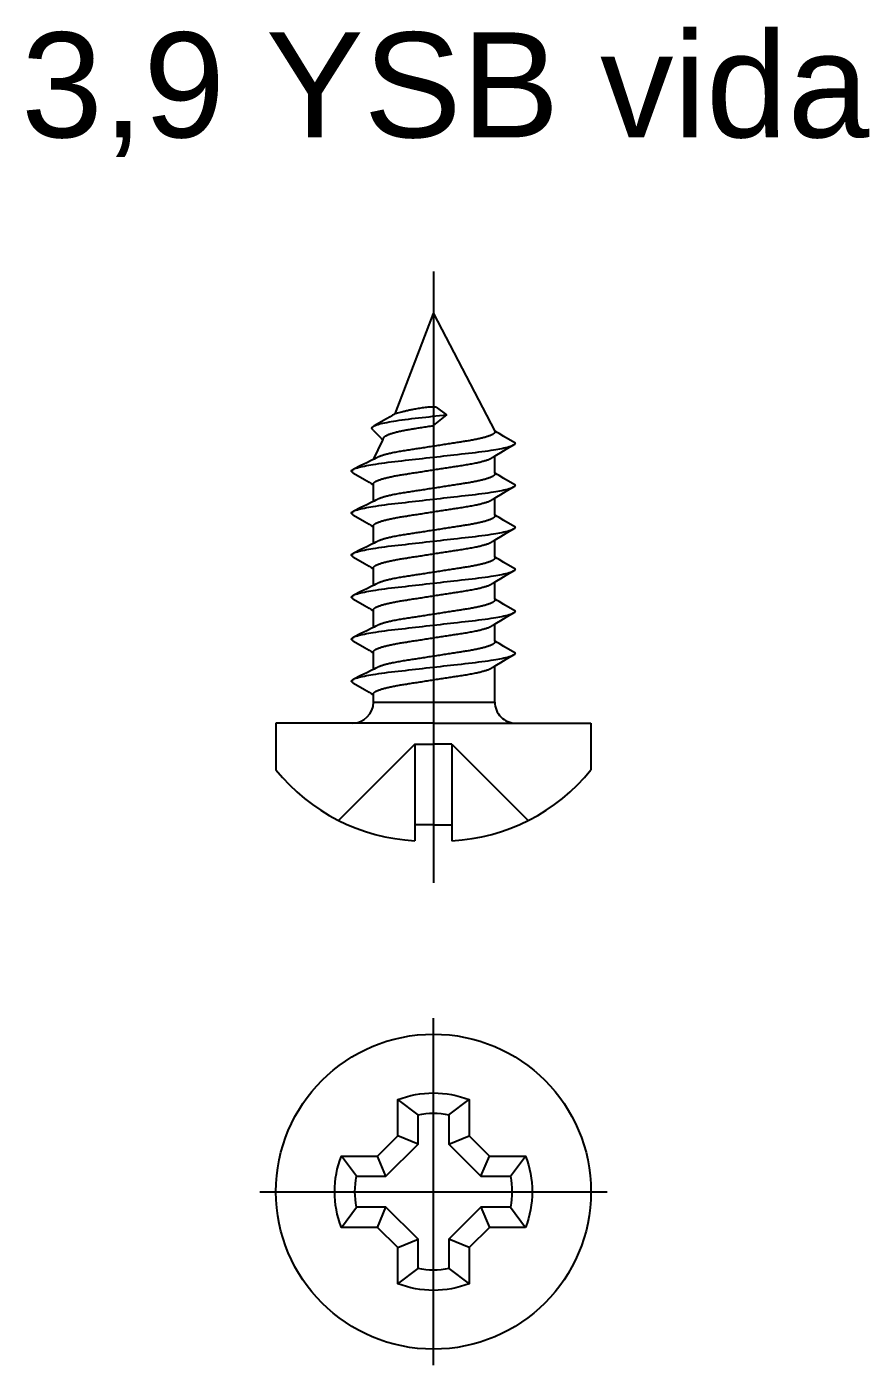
# Model space of a CAD drawing. Header units: millimetres. Extents: x -73550 to -72437, y 41766 to 43371.
# Drawn here: x -73521.35 to -73501.3, y 43278.92 to 43310.79 of the extents above; entities that cross this region are included whole.
import ezdxf

# ---------------------------------------------------------------- set-up
doc = ezdxf.new("R2010")
doc.units = ezdxf.units.MM
doc.linetypes.add('ACAD_ISO10W100', pattern=[18, 12, -3, 0, -3])
for name, color, linetype in [('6', 7, 'Continuous'), ('7', 8, 'Continuous'), ('ART_VIDA', 65, 'Continuous')]:
    doc.layers.add(name, color=color, linetype=linetype)
doc.layers.add('Axis', color=1, linetype='ACAD_ISO10W100', plot=False)
doc.styles.get("Standard").update_dxf_attribs({"font": 'arial.ttf'})

# ---------------------------------------------------------------- blocks, each defined once
blk = doc.blocks.new('*U37')
at = {"layer": 'ART_VIDA'}
for p, q in [((0, 3.75), (-1.114, 3.75)), ((0, 0), (0, 3.75)), ((-0.5, 0.44), (-2.317, 2.257)), ((0.5, 1.428), (0.674, 1.428)), ((0.5, 1.428), (0.5, -1.461)), ((1.278, 1.428), (1.674, 1.428)), ((2.278, 1.428), (2.674, 1.428)), ((3.278, 1.428), (3.674, 1.428)), ((4.278, 1.428), (4.674, 1.428)), ((5.278, 1.428), (5.674, 1.428)), ((6.278, 1.428), (6.741, 1.208)), ((6.278, 1.428), (6.741, 1.208)), ((7.366, 0.91), (9.75, 0)), ((-2.419, 0.44), (-2.8, 0.44)), ((-2.419, 0), (-2.419, 0.44)), ((-0.5, 0.44), (-2.419, 0.44)), ((-0.5, 0.44), (-0.5, 0)), ((-2.419, 0), (-2.419, -0.44)), ((-0.5, -0.44), (-0.5, 0)), ((0, 0), (0, -3.75)), ((9.75, 0), (6.955, -1.461)), ((7.343, -0.312), (7.083, 0.007)), ((7.519, -0.063), (7.343, -0.312)), ((-2.419, -0.44), (-2.8, -0.44)), ((-0.5, -0.44), (-2.419, -0.44)), ((-0.5, -0.44), (-2.317, -2.257)), ((0.5, -1.461), (1.359, -1.461)), ((1.955, -1.461), (2.359, -1.461)), ((2.955, -1.461), (3.359, -1.461)), ((3.955, -1.461), (4.359, -1.461)), ((4.955, -1.461), (5.359, -1.461)), ((5.955, -1.461), (6.359, -1.461)), ((0, -3.75), (-1.114, -3.75)), ((0, -3.75), (-1.114, -3.75))]:
    blk.add_line(p, q, dxfattribs=at)
at = {"layer": 'ART_VIDA', "color": 1}
blk.add_line((10.75, 0), (-3.8, 0), dxfattribs=at)
at = {"layer": 'ART_VIDA', "flags": 128}
for points in [[(0.963, 1.917), (0.923, 1.849), (0.8, 1.641), (0.734, 1.529), (0.706, 1.482), (0.685, 1.446), (0.674, 1.428)], [(0.963, 1.917), (0.966, 1.922), (0.975, 1.935), (0.984, 1.943), (0.992, 1.948), (1, 1.95), (1.009, 1.948), (1.019, 1.941), (1.029, 1.93), (1.039, 1.914), (1.049, 1.893), (1.06, 1.868), (1.07, 1.839), (1.081, 1.805), (1.092, 1.766), (1.102, 1.728), (1.112, 1.686), (1.121, 1.641), (1.131, 1.593), (1.141, 1.542), (1.15, 1.488), (1.16, 1.432), (1.169, 1.373), (1.18, 1.303), (1.19, 1.23), (1.2, 1.155), (1.21, 1.078), (1.219, 1), (1.228, 0.921), (1.237, 0.84), (1.247, 0.756), (1.257, 0.669), (1.266, 0.589), (1.275, 0.508), (1.284, 0.426), (1.294, 0.342), (1.304, 0.258), (1.313, 0.172), (1.323, 0.086), (1.333, 0), (1.342, -0.082), (1.351, -0.164), (1.361, -0.245), (1.37, -0.325), (1.379, -0.405), (1.388, -0.484), (1.398, -0.575), (1.408, -0.664), (1.418, -0.751), (1.428, -0.835), (1.437, -0.919), (1.447, -0.999), (1.456, -1.078), (1.466, -1.155), (1.476, -1.23), (1.486, -1.302), (1.496, -1.373), (1.505, -1.429), (1.514, -1.483), (1.523, -1.534), (1.533, -1.583), (1.542, -1.629), (1.551, -1.673), (1.562, -1.721), (1.573, -1.764), (1.584, -1.803), (1.595, -1.837), (1.604, -1.864), (1.614, -1.887), (1.623, -1.907), (1.632, -1.922), (1.641, -1.935), (1.649, -1.943), (1.658, -1.948), (1.666, -1.95), (1.666, -1.95)], [(1.963, 1.917), (1.923, 1.849), (1.8, 1.641), (1.734, 1.529), (1.706, 1.482), (1.685, 1.446), (1.674, 1.428)], [(1.963, 1.917), (1.966, 1.922), (1.975, 1.935), (1.984, 1.943), (1.992, 1.948), (2, 1.95), (2.009, 1.948), (2.019, 1.941), (2.029, 1.93), (2.039, 1.914), (2.049, 1.893), (2.06, 1.868), (2.07, 1.839), (2.081, 1.805), (2.092, 1.766), (2.102, 1.728), (2.112, 1.686), (2.121, 1.641), (2.131, 1.593), (2.141, 1.542), (2.15, 1.488), (2.16, 1.432), (2.169, 1.373), (2.18, 1.303), (2.19, 1.23), (2.2, 1.155), (2.21, 1.078), (2.219, 1), (2.228, 0.921), (2.237, 0.84), (2.247, 0.756), (2.257, 0.669), (2.266, 0.589), (2.275, 0.508), (2.284, 0.426), (2.294, 0.342), (2.304, 0.258), (2.313, 0.172), (2.323, 0.086), (2.333, 0), (2.342, -0.082), (2.351, -0.164), (2.361, -0.245), (2.37, -0.325), (2.379, -0.405), (2.388, -0.484), (2.398, -0.575), (2.408, -0.664), (2.418, -0.751), (2.428, -0.835), (2.437, -0.919), (2.447, -0.999), (2.456, -1.078), (2.466, -1.155), (2.476, -1.23), (2.486, -1.302), (2.496, -1.373), (2.505, -1.429), (2.514, -1.483), (2.523, -1.534), (2.533, -1.583), (2.542, -1.629), (2.551, -1.673), (2.562, -1.721), (2.573, -1.764), (2.584, -1.803), (2.595, -1.837), (2.604, -1.864), (2.614, -1.887), (2.623, -1.907), (2.632, -1.922), (2.641, -1.935), (2.649, -1.943), (2.658, -1.948), (2.666, -1.95), (2.666, -1.95)], [(2.963, 1.917), (2.923, 1.849), (2.8, 1.641), (2.734, 1.529), (2.706, 1.482), (2.685, 1.446), (2.674, 1.428)], [(2.963, 1.917), (2.966, 1.922), (2.975, 1.935), (2.984, 1.943), (2.992, 1.948), (3, 1.95), (3.009, 1.948), (3.019, 1.941), (3.029, 1.93), (3.039, 1.914), (3.049, 1.893), (3.06, 1.868), (3.07, 1.839), (3.081, 1.805), (3.092, 1.766), (3.102, 1.728), (3.112, 1.686), (3.121, 1.641), (3.131, 1.593), (3.141, 1.542), (3.15, 1.488), (3.16, 1.432), (3.169, 1.373), (3.18, 1.303), (3.19, 1.23), (3.2, 1.155), (3.21, 1.078), (3.219, 1), (3.228, 0.921), (3.237, 0.84), (3.247, 0.756), (3.257, 0.669), (3.266, 0.589), (3.275, 0.508), (3.284, 0.426), (3.294, 0.342), (3.304, 0.258), (3.313, 0.172), (3.323, 0.086), (3.333, 0), (3.342, -0.082), (3.351, -0.164), (3.361, -0.245), (3.37, -0.325), (3.379, -0.405), (3.388, -0.484), (3.398, -0.575), (3.408, -0.664), (3.418, -0.751), (3.428, -0.835), (3.437, -0.919), (3.447, -0.999), (3.456, -1.078), (3.466, -1.155), (3.476, -1.23), (3.486, -1.302), (3.496, -1.373), (3.505, -1.429), (3.514, -1.483), (3.523, -1.534), (3.533, -1.583), (3.542, -1.629), (3.551, -1.673), (3.562, -1.721), (3.573, -1.764), (3.584, -1.803), (3.595, -1.837), (3.604, -1.864), (3.614, -1.887), (3.623, -1.907), (3.632, -1.922), (3.641, -1.935), (3.649, -1.943), (3.658, -1.948), (3.666, -1.95), (3.666, -1.95)], [(3.963, 1.917), (3.923, 1.849), (3.8, 1.641), (3.734, 1.529), (3.706, 1.482), (3.685, 1.446), (3.674, 1.428)], [(3.963, 1.917), (3.966, 1.922), (3.975, 1.935), (3.984, 1.943), (3.992, 1.948), (4, 1.95), (4.009, 1.948), (4.019, 1.941), (4.029, 1.93), (4.039, 1.914), (4.049, 1.893), (4.06, 1.868), (4.07, 1.839), (4.081, 1.805), (4.092, 1.766), (4.102, 1.728), (4.112, 1.686), (4.121, 1.641), (4.131, 1.593), (4.141, 1.542), (4.15, 1.488), (4.16, 1.432), (4.169, 1.373), (4.18, 1.303), (4.19, 1.23), (4.2, 1.155), (4.21, 1.078), (4.219, 1), (4.228, 0.921), (4.237, 0.84), (4.247, 0.756), (4.257, 0.669), (4.266, 0.589), (4.275, 0.508), (4.284, 0.426), (4.294, 0.342), (4.304, 0.258), (4.313, 0.172), (4.323, 0.086), (4.333, 0), (4.342, -0.082), (4.351, -0.164), (4.361, -0.245), (4.37, -0.325), (4.379, -0.405), (4.388, -0.484), (4.398, -0.575), (4.408, -0.664), (4.418, -0.751), (4.428, -0.835), (4.437, -0.919), (4.447, -0.999), (4.456, -1.078), (4.466, -1.155), (4.476, -1.23), (4.486, -1.302), (4.496, -1.373), (4.505, -1.429), (4.514, -1.483), (4.523, -1.534), (4.533, -1.583), (4.542, -1.629), (4.551, -1.673), (4.562, -1.721), (4.573, -1.764), (4.584, -1.803), (4.595, -1.837), (4.604, -1.864), (4.614, -1.887), (4.623, -1.907), (4.632, -1.922), (4.641, -1.935), (4.649, -1.943), (4.658, -1.948), (4.666, -1.95), (4.666, -1.95)], [(4.963, 1.917), (4.923, 1.849), (4.8, 1.641), (4.734, 1.529), (4.706, 1.482), (4.685, 1.446), (4.674, 1.428)], [(4.963, 1.917), (4.966, 1.922), (4.975, 1.935), (4.984, 1.943), (4.992, 1.948), (5, 1.95), (5.009, 1.948), (5.019, 1.941), (5.029, 1.93), (5.039, 1.914), (5.049, 1.893), (5.06, 1.868), (5.07, 1.839), (5.081, 1.805), (5.092, 1.766), (5.102, 1.728), (5.112, 1.686), (5.121, 1.641), (5.131, 1.593), (5.141, 1.542), (5.15, 1.488), (5.16, 1.432), (5.169, 1.373), (5.18, 1.303), (5.19, 1.23), (5.2, 1.155), (5.21, 1.078), (5.219, 1), (5.228, 0.921), (5.237, 0.84), (5.247, 0.756), (5.257, 0.669), (5.266, 0.589), (5.275, 0.508), (5.284, 0.426), (5.294, 0.342), (5.304, 0.258), (5.313, 0.172), (5.323, 0.086), (5.333, 0), (5.342, -0.082), (5.351, -0.164), (5.361, -0.245), (5.37, -0.325), (5.379, -0.405), (5.388, -0.484), (5.398, -0.575), (5.408, -0.664), (5.418, -0.751), (5.428, -0.835), (5.437, -0.919), (5.447, -0.999), (5.456, -1.078), (5.466, -1.155), (5.476, -1.23), (5.486, -1.302), (5.496, -1.373), (5.505, -1.429), (5.514, -1.483), (5.523, -1.534), (5.533, -1.583), (5.542, -1.629), (5.551, -1.673), (5.562, -1.721), (5.573, -1.764), (5.584, -1.803), (5.595, -1.837), (5.604, -1.864), (5.614, -1.887), (5.623, -1.907), (5.632, -1.922), (5.641, -1.935), (5.649, -1.943), (5.658, -1.948), (5.666, -1.95), (5.666, -1.95)], [(5.963, 1.917), (5.923, 1.849), (5.8, 1.641), (5.734, 1.529), (5.706, 1.482), (5.685, 1.446), (5.674, 1.428)], [(5.963, 1.917), (5.966, 1.922), (5.975, 1.935), (5.984, 1.943), (5.992, 1.948), (6, 1.95), (6.009, 1.948), (6.019, 1.941), (6.029, 1.93), (6.039, 1.914), (6.049, 1.893), (6.06, 1.868), (6.07, 1.839), (6.081, 1.805), (6.092, 1.766), (6.102, 1.728), (6.112, 1.686), (6.121, 1.641), (6.131, 1.593), (6.141, 1.542), (6.15, 1.488), (6.16, 1.432), (6.169, 1.373), (6.18, 1.303), (6.19, 1.23), (6.2, 1.155), (6.21, 1.078), (6.219, 1), (6.228, 0.921), (6.237, 0.84), (6.247, 0.756), (6.257, 0.669), (6.266, 0.589), (6.275, 0.508), (6.284, 0.426), (6.294, 0.342), (6.304, 0.258), (6.313, 0.172), (6.323, 0.086), (6.333, 0), (6.342, -0.082), (6.351, -0.164), (6.361, -0.245), (6.37, -0.325), (6.379, -0.405), (6.388, -0.484), (6.398, -0.575), (6.408, -0.664), (6.418, -0.751), (6.428, -0.835), (6.437, -0.919), (6.447, -0.999), (6.456, -1.078), (6.466, -1.155), (6.476, -1.23), (6.486, -1.302), (6.496, -1.373), (6.505, -1.429), (6.514, -1.483), (6.523, -1.534), (6.533, -1.583), (6.542, -1.629), (6.551, -1.673), (6.562, -1.721), (6.573, -1.764), (6.584, -1.803), (6.595, -1.837), (6.604, -1.864), (6.614, -1.887), (6.623, -1.907), (6.632, -1.922), (6.641, -1.935), (6.649, -1.943), (6.658, -1.948), (6.666, -1.95), (6.666, -1.95)], [(6.979, 1.436), (6.83, 1.294), (6.741, 1.208)], [(6.979, 1.436), (6.99, 1.446), (7, 1.455), (7.01, 1.462), (7.02, 1.465), (7.03, 1.466), (7.039, 1.463), (7.049, 1.457), (7.058, 1.445), (7.069, 1.43), (7.079, 1.409), (7.089, 1.384), (7.1, 1.354), (7.111, 1.32), (7.122, 1.282), (7.132, 1.243), (7.141, 1.202), (7.151, 1.157), (7.161, 1.109), (7.171, 1.058), (7.18, 1.004), (7.19, 0.947), (7.199, 0.888), (7.21, 0.818), (7.22, 0.746), (7.23, 0.671), (7.24, 0.594), (7.249, 0.515), (7.258, 0.437), (7.267, 0.355), (7.277, 0.271), (7.287, 0.184), (7.296, 0.105), (7.305, 0.024), (7.314, -0.059), (7.324, -0.142), (7.333, -0.227), (7.343, -0.312), (7.343, -0.312), (7.343, -0.312)], [(1.666, -1.95), (1.706, -1.882), (1.828, -1.674), (1.895, -1.562), (1.923, -1.515), (1.944, -1.479), (1.955, -1.461)], [(2.666, -1.95), (2.706, -1.882), (2.828, -1.674), (2.895, -1.562), (2.923, -1.515), (2.944, -1.479), (2.955, -1.461)], [(3.666, -1.95), (3.706, -1.882), (3.828, -1.674), (3.895, -1.562), (3.923, -1.515), (3.944, -1.479), (3.955, -1.461)], [(4.666, -1.95), (4.706, -1.882), (4.828, -1.674), (4.895, -1.562), (4.923, -1.515), (4.944, -1.479), (4.955, -1.461)], [(5.666, -1.95), (5.706, -1.882), (5.828, -1.674), (5.895, -1.562), (5.923, -1.515), (5.944, -1.479), (5.955, -1.461)], [(6.666, -1.95), (6.706, -1.882), (6.828, -1.674), (6.895, -1.562), (6.923, -1.515), (6.944, -1.479), (6.955, -1.461)]]:
    blk.add_lwpolyline(points, dxfattribs=at)
at = {"layer": 'ART_VIDA'}
for centre, radius, start, end in [((1.763, 0.2), 4.569, 129.0226, 176.9906), ((0.5, 1.928), 0.5, 180, 270), ((1.763, -0.2), 4.569, 183.0094, 230.9774), ((0.5, -1.961), 0.5, 90, 180)]:
    blk.add_arc(centre, radius, start, end, dxfattribs=at)
for points, knots in [([(1.955, -1.461), (1.927, -1.461), (1.921, -1.46), (1.911, -1.455), (1.901, -1.447), (1.891, -1.435), (1.881, -1.42), (1.87, -1.402), (1.86, -1.38), (1.849, -1.355), (1.838, -1.327), (1.827, -1.295), (1.816, -1.259), (1.804, -1.221), (1.793, -1.179), (1.782, -1.135), (1.771, -1.088), (1.761, -1.039), (1.75, -0.987), (1.74, -0.934), (1.73, -0.879), (1.72, -0.823), (1.711, -0.766), (1.702, -0.708), (1.693, -0.648), (1.683, -0.586), (1.673, -0.522), (1.663, -0.456), (1.652, -0.388), (1.642, -0.319), (1.631, -0.248), (1.619, -0.177), (1.608, -0.105), (1.597, -0.033), (1.586, 0.039), (1.575, 0.111), (1.564, 0.182), (1.553, 0.252), (1.542, 0.321), (1.532, 0.388), (1.522, 0.454), (1.512, 0.517), (1.501, 0.583), (1.491, 0.65), (1.48, 0.719), (1.469, 0.786), (1.458, 0.85), (1.446, 0.913), (1.434, 0.97), (1.423, 1.022), (1.412, 1.069), (1.401, 1.113), (1.39, 1.155), (1.379, 1.193), (1.368, 1.228), (1.357, 1.26), (1.346, 1.288), (1.335, 1.313), (1.325, 1.334), (1.319, 1.345), (1.039, 1.914)], [0, 0, 0, 0, 0.01636, 0.032918, 0.049658, 0.066561, 0.083609, 0.100475, 0.117442, 0.13449, 0.151597, 0.169092, 0.186604, 0.204109, 0.221583, 0.239003, 0.256348, 0.273594, 0.290684, 0.307635, 0.324428, 0.341045, 0.357469, 0.373492, 0.38969, 0.406068, 0.422611, 0.439643, 0.456809, 0.474087, 0.491457, 0.508896, 0.526382, 0.543891, 0.561362, 0.57881, 0.596211, 0.613544, 0.630786, 0.647611, 0.664308, 0.680859, 0.697246, 0.716518, 0.735597, 0.754894, 0.774443, 0.794216, 0.814184, 0.831393, 0.848699, 0.866081, 0.883517, 0.900983, 0.918145, 0.935291, 0.952401, 0.969453, 0.98677, 1, 1, 1, 1]), ([(2.955, -1.461), (2.927, -1.461), (2.921, -1.46), (2.911, -1.455), (2.901, -1.447), (2.891, -1.435), (2.881, -1.42), (2.87, -1.402), (2.86, -1.38), (2.849, -1.355), (2.838, -1.327), (2.827, -1.295), (2.816, -1.259), (2.804, -1.221), (2.793, -1.179), (2.782, -1.135), (2.771, -1.088), (2.761, -1.039), (2.75, -0.987), (2.74, -0.934), (2.73, -0.879), (2.72, -0.823), (2.711, -0.766), (2.702, -0.708), (2.693, -0.648), (2.683, -0.586), (2.673, -0.522), (2.663, -0.456), (2.652, -0.388), (2.642, -0.319), (2.631, -0.248), (2.619, -0.177), (2.608, -0.105), (2.597, -0.033), (2.586, 0.039), (2.575, 0.111), (2.564, 0.182), (2.553, 0.252), (2.542, 0.321), (2.532, 0.388), (2.522, 0.454), (2.512, 0.517), (2.501, 0.583), (2.491, 0.65), (2.48, 0.719), (2.469, 0.786), (2.458, 0.85), (2.446, 0.913), (2.434, 0.97), (2.423, 1.022), (2.412, 1.069), (2.401, 1.113), (2.39, 1.155), (2.379, 1.193), (2.368, 1.228), (2.357, 1.26), (2.346, 1.288), (2.335, 1.313), (2.325, 1.334), (2.319, 1.345), (2.039, 1.914)], [0, 0, 0, 0, 0.01636, 0.032918, 0.049658, 0.066561, 0.083609, 0.100475, 0.117442, 0.13449, 0.151597, 0.169092, 0.186604, 0.204109, 0.221583, 0.239003, 0.256348, 0.273594, 0.290684, 0.307635, 0.324428, 0.341045, 0.357469, 0.373492, 0.38969, 0.406068, 0.422611, 0.439643, 0.456809, 0.474087, 0.491457, 0.508896, 0.526382, 0.543891, 0.561362, 0.57881, 0.596211, 0.613544, 0.630786, 0.647611, 0.664308, 0.680859, 0.697246, 0.716518, 0.735597, 0.754894, 0.774443, 0.794216, 0.814184, 0.831393, 0.848699, 0.866081, 0.883517, 0.900983, 0.918145, 0.935291, 0.952401, 0.969453, 0.98677, 1, 1, 1, 1]), ([(3.955, -1.461), (3.927, -1.461), (3.921, -1.46), (3.911, -1.455), (3.901, -1.447), (3.891, -1.435), (3.881, -1.42), (3.87, -1.402), (3.86, -1.38), (3.849, -1.355), (3.838, -1.327), (3.827, -1.295), (3.816, -1.259), (3.804, -1.221), (3.793, -1.179), (3.782, -1.135), (3.771, -1.088), (3.761, -1.039), (3.75, -0.987), (3.74, -0.934), (3.73, -0.879), (3.72, -0.823), (3.711, -0.766), (3.702, -0.708), (3.693, -0.648), (3.683, -0.586), (3.673, -0.522), (3.663, -0.456), (3.652, -0.388), (3.642, -0.319), (3.631, -0.248), (3.619, -0.177), (3.608, -0.105), (3.597, -0.033), (3.586, 0.039), (3.575, 0.111), (3.564, 0.182), (3.553, 0.252), (3.542, 0.321), (3.532, 0.388), (3.522, 0.454), (3.512, 0.517), (3.501, 0.583), (3.491, 0.65), (3.48, 0.719), (3.469, 0.786), (3.458, 0.85), (3.446, 0.913), (3.434, 0.97), (3.423, 1.022), (3.412, 1.069), (3.401, 1.113), (3.39, 1.155), (3.379, 1.193), (3.368, 1.228), (3.357, 1.26), (3.346, 1.288), (3.335, 1.313), (3.325, 1.334), (3.319, 1.345), (3.039, 1.914)], [0, 0, 0, 0, 0.01636, 0.032918, 0.049658, 0.066561, 0.083609, 0.100475, 0.117442, 0.13449, 0.151597, 0.169092, 0.186604, 0.204109, 0.221583, 0.239003, 0.256348, 0.273594, 0.290684, 0.307635, 0.324428, 0.341045, 0.357469, 0.373492, 0.38969, 0.406068, 0.422611, 0.439643, 0.456809, 0.474087, 0.491457, 0.508896, 0.526382, 0.543891, 0.561362, 0.57881, 0.596211, 0.613544, 0.630786, 0.647611, 0.664308, 0.680859, 0.697246, 0.716518, 0.735597, 0.754894, 0.774443, 0.794216, 0.814184, 0.831393, 0.848699, 0.866081, 0.883517, 0.900983, 0.918145, 0.935291, 0.952401, 0.969453, 0.98677, 1, 1, 1, 1]), ([(4.955, -1.461), (4.927, -1.461), (4.921, -1.46), (4.911, -1.455), (4.901, -1.447), (4.891, -1.435), (4.881, -1.42), (4.87, -1.402), (4.86, -1.38), (4.849, -1.355), (4.838, -1.327), (4.827, -1.295), (4.816, -1.259), (4.804, -1.221), (4.793, -1.179), (4.782, -1.135), (4.771, -1.088), (4.761, -1.039), (4.75, -0.987), (4.74, -0.934), (4.73, -0.879), (4.72, -0.823), (4.711, -0.766), (4.702, -0.708), (4.693, -0.648), (4.683, -0.586), (4.673, -0.522), (4.663, -0.456), (4.652, -0.388), (4.642, -0.319), (4.631, -0.248), (4.619, -0.177), (4.608, -0.105), (4.597, -0.033), (4.586, 0.039), (4.575, 0.111), (4.564, 0.182), (4.553, 0.252), (4.542, 0.321), (4.532, 0.388), (4.522, 0.454), (4.512, 0.517), (4.501, 0.583), (4.491, 0.65), (4.48, 0.719), (4.469, 0.786), (4.458, 0.85), (4.446, 0.913), (4.434, 0.97), (4.423, 1.022), (4.412, 1.069), (4.401, 1.113), (4.39, 1.155), (4.379, 1.193), (4.368, 1.228), (4.357, 1.26), (4.346, 1.288), (4.335, 1.313), (4.325, 1.334), (4.319, 1.345), (4.039, 1.914)], [0, 0, 0, 0, 0.01636, 0.032918, 0.049658, 0.066561, 0.083609, 0.100475, 0.117442, 0.13449, 0.151597, 0.169092, 0.186604, 0.204109, 0.221583, 0.239003, 0.256348, 0.273594, 0.290684, 0.307635, 0.324428, 0.341045, 0.357469, 0.373492, 0.38969, 0.406068, 0.422611, 0.439643, 0.456809, 0.474087, 0.491457, 0.508896, 0.526382, 0.543891, 0.561362, 0.57881, 0.596211, 0.613544, 0.630786, 0.647611, 0.664308, 0.680859, 0.697246, 0.716518, 0.735597, 0.754894, 0.774443, 0.794216, 0.814184, 0.831393, 0.848699, 0.866081, 0.883517, 0.900983, 0.918145, 0.935291, 0.952401, 0.969453, 0.98677, 1, 1, 1, 1]), ([(5.955, -1.461), (5.927, -1.461), (5.921, -1.46), (5.911, -1.455), (5.901, -1.447), (5.891, -1.435), (5.881, -1.42), (5.87, -1.402), (5.86, -1.38), (5.849, -1.355), (5.838, -1.327), (5.827, -1.295), (5.816, -1.259), (5.804, -1.221), (5.793, -1.179), (5.782, -1.135), (5.771, -1.088), (5.761, -1.039), (5.75, -0.987), (5.74, -0.934), (5.73, -0.879), (5.72, -0.823), (5.711, -0.766), (5.702, -0.708), (5.693, -0.648), (5.683, -0.586), (5.673, -0.522), (5.663, -0.456), (5.652, -0.388), (5.642, -0.319), (5.631, -0.248), (5.619, -0.177), (5.608, -0.105), (5.597, -0.033), (5.586, 0.039), (5.575, 0.111), (5.564, 0.182), (5.553, 0.252), (5.542, 0.321), (5.532, 0.388), (5.522, 0.454), (5.512, 0.517), (5.501, 0.583), (5.491, 0.65), (5.48, 0.719), (5.469, 0.786), (5.458, 0.85), (5.446, 0.913), (5.434, 0.97), (5.423, 1.022), (5.412, 1.069), (5.401, 1.113), (5.39, 1.155), (5.379, 1.193), (5.368, 1.228), (5.357, 1.26), (5.346, 1.288), (5.335, 1.313), (5.325, 1.334), (5.319, 1.345), (5.039, 1.914)], [0, 0, 0, 0, 0.01636, 0.032918, 0.049658, 0.066561, 0.083609, 0.100475, 0.117442, 0.13449, 0.151597, 0.169092, 0.186604, 0.204109, 0.221583, 0.239003, 0.256348, 0.273594, 0.290684, 0.307635, 0.324428, 0.341045, 0.357469, 0.373492, 0.38969, 0.406068, 0.422611, 0.439643, 0.456809, 0.474087, 0.491457, 0.508896, 0.526382, 0.543891, 0.561362, 0.57881, 0.596211, 0.613544, 0.630786, 0.647611, 0.664308, 0.680859, 0.697246, 0.716518, 0.735597, 0.754894, 0.774443, 0.794216, 0.814184, 0.831393, 0.848699, 0.866081, 0.883517, 0.900983, 0.918145, 0.935291, 0.952401, 0.969453, 0.98677, 1, 1, 1, 1]), ([(6.955, -1.461), (6.927, -1.461), (6.921, -1.46), (6.911, -1.455), (6.901, -1.447), (6.891, -1.435), (6.881, -1.42), (6.87, -1.402), (6.86, -1.38), (6.849, -1.355), (6.838, -1.327), (6.827, -1.295), (6.816, -1.259), (6.804, -1.221), (6.793, -1.179), (6.782, -1.135), (6.771, -1.088), (6.761, -1.039), (6.75, -0.987), (6.74, -0.934), (6.73, -0.879), (6.72, -0.823), (6.711, -0.766), (6.702, -0.708), (6.693, -0.648), (6.683, -0.586), (6.673, -0.522), (6.663, -0.456), (6.652, -0.388), (6.642, -0.319), (6.631, -0.248), (6.619, -0.177), (6.608, -0.105), (6.597, -0.033), (6.586, 0.039), (6.575, 0.111), (6.564, 0.182), (6.553, 0.252), (6.542, 0.321), (6.532, 0.388), (6.522, 0.454), (6.512, 0.517), (6.501, 0.583), (6.491, 0.65), (6.48, 0.719), (6.469, 0.786), (6.458, 0.85), (6.446, 0.913), (6.434, 0.97), (6.423, 1.022), (6.412, 1.069), (6.401, 1.113), (6.39, 1.155), (6.379, 1.193), (6.368, 1.228), (6.357, 1.26), (6.346, 1.288), (6.335, 1.313), (6.325, 1.334), (6.319, 1.345), (6.039, 1.914)], [0, 0, 0, 0, 0.01636, 0.032918, 0.049658, 0.066561, 0.083609, 0.100475, 0.117442, 0.13449, 0.151597, 0.169092, 0.186604, 0.204109, 0.221583, 0.239003, 0.256348, 0.273594, 0.290684, 0.307635, 0.324428, 0.341045, 0.357469, 0.373492, 0.38969, 0.406068, 0.422611, 0.439643, 0.456809, 0.474087, 0.491457, 0.508896, 0.526382, 0.543891, 0.561362, 0.57881, 0.596211, 0.613544, 0.630786, 0.647611, 0.664308, 0.680859, 0.697246, 0.716518, 0.735597, 0.754894, 0.774443, 0.794216, 0.814184, 0.831393, 0.848699, 0.866081, 0.883517, 0.900983, 0.918145, 0.935291, 0.952401, 0.969453, 0.98677, 1, 1, 1, 1]), ([(0.674, 1.428), (0.702, 1.428), (0.708, 1.427), (0.718, 1.422), (0.727, 1.414), (0.738, 1.402), (0.748, 1.387), (0.758, 1.369), (0.769, 1.347), (0.78, 1.322), (0.791, 1.294), (0.802, 1.262), (0.813, 1.226), (0.824, 1.188), (0.835, 1.146), (0.847, 1.102), (0.857, 1.055), (0.868, 1.006), (0.879, 0.955), (0.889, 0.901), (0.899, 0.847), (0.909, 0.79), (0.918, 0.733), (0.927, 0.675), (0.936, 0.615), (0.946, 0.553), (0.956, 0.489), (0.966, 0.423), (0.976, 0.355), (0.987, 0.286), (0.998, 0.215), (1.009, 0.144), (1.02, 0.072), (1.032, 0), (1.043, -0.072), (1.054, -0.144), (1.065, -0.215), (1.076, -0.285), (1.087, -0.354), (1.097, -0.421), (1.107, -0.486), (1.117, -0.55), (1.127, -0.616), (1.138, -0.683), (1.148, -0.752), (1.16, -0.818), (1.171, -0.883), (1.183, -0.946), (1.195, -1.003), (1.206, -1.055), (1.217, -1.102), (1.228, -1.146), (1.239, -1.187), (1.25, -1.226), (1.261, -1.261), (1.272, -1.292), (1.283, -1.321), (1.294, -1.346), (1.304, -1.367), (1.31, -1.378), (1.623, -1.907)], [0, 0, 0, 0, 0.01636, 0.032918, 0.049658, 0.066561, 0.083609, 0.100475, 0.117442, 0.13449, 0.151597, 0.169092, 0.186604, 0.204108, 0.221583, 0.239003, 0.256348, 0.273594, 0.290684, 0.307635, 0.324428, 0.341045, 0.357469, 0.373492, 0.38969, 0.406068, 0.422611, 0.439643, 0.456808, 0.474087, 0.491457, 0.508896, 0.526382, 0.543891, 0.561362, 0.578809, 0.596211, 0.613544, 0.630785, 0.64761, 0.664307, 0.680858, 0.697246, 0.716518, 0.735597, 0.754893, 0.774442, 0.794216, 0.814183, 0.831392, 0.848699, 0.866081, 0.883517, 0.900983, 0.918144, 0.935291, 0.952401, 0.969452, 0.986769, 1, 1, 1, 1]), ([(1.674, 1.428), (1.702, 1.428), (1.708, 1.427), (1.718, 1.422), (1.727, 1.414), (1.738, 1.402), (1.748, 1.387), (1.758, 1.369), (1.769, 1.347), (1.78, 1.322), (1.791, 1.294), (1.802, 1.262), (1.813, 1.226), (1.824, 1.188), (1.835, 1.146), (1.847, 1.102), (1.857, 1.055), (1.868, 1.006), (1.879, 0.955), (1.889, 0.901), (1.899, 0.847), (1.909, 0.79), (1.918, 0.733), (1.927, 0.675), (1.936, 0.615), (1.946, 0.553), (1.956, 0.489), (1.966, 0.423), (1.976, 0.355), (1.987, 0.286), (1.998, 0.215), (2.009, 0.144), (2.02, 0.072), (2.032, 0), (2.043, -0.072), (2.054, -0.144), (2.065, -0.215), (2.076, -0.285), (2.087, -0.354), (2.097, -0.421), (2.107, -0.486), (2.117, -0.55), (2.127, -0.616), (2.138, -0.683), (2.148, -0.752), (2.16, -0.818), (2.171, -0.883), (2.183, -0.946), (2.195, -1.003), (2.206, -1.055), (2.217, -1.102), (2.228, -1.146), (2.239, -1.187), (2.25, -1.226), (2.261, -1.261), (2.272, -1.292), (2.283, -1.321), (2.294, -1.346), (2.304, -1.367), (2.31, -1.378), (2.623, -1.907)], [0, 0, 0, 0, 0.01636, 0.032918, 0.049658, 0.066561, 0.083609, 0.100475, 0.117442, 0.13449, 0.151597, 0.169092, 0.186604, 0.204108, 0.221583, 0.239003, 0.256348, 0.273594, 0.290684, 0.307635, 0.324428, 0.341045, 0.357469, 0.373492, 0.38969, 0.406068, 0.422611, 0.439643, 0.456808, 0.474087, 0.491457, 0.508896, 0.526382, 0.543891, 0.561362, 0.578809, 0.596211, 0.613544, 0.630785, 0.64761, 0.664307, 0.680858, 0.697246, 0.716518, 0.735597, 0.754893, 0.774442, 0.794216, 0.814183, 0.831392, 0.848699, 0.866081, 0.883517, 0.900983, 0.918144, 0.935291, 0.952401, 0.969452, 0.986769, 1, 1, 1, 1]), ([(2.674, 1.428), (2.702, 1.428), (2.708, 1.427), (2.718, 1.422), (2.727, 1.414), (2.738, 1.402), (2.748, 1.387), (2.758, 1.369), (2.769, 1.347), (2.78, 1.322), (2.791, 1.294), (2.802, 1.262), (2.813, 1.226), (2.824, 1.188), (2.835, 1.146), (2.847, 1.102), (2.857, 1.055), (2.868, 1.006), (2.879, 0.955), (2.889, 0.901), (2.899, 0.847), (2.909, 0.79), (2.918, 0.733), (2.927, 0.675), (2.936, 0.615), (2.946, 0.553), (2.956, 0.489), (2.966, 0.423), (2.976, 0.355), (2.987, 0.286), (2.998, 0.215), (3.009, 0.144), (3.02, 0.072), (3.032, 0), (3.043, -0.072), (3.054, -0.144), (3.065, -0.215), (3.076, -0.285), (3.087, -0.354), (3.097, -0.421), (3.107, -0.486), (3.117, -0.55), (3.127, -0.616), (3.138, -0.683), (3.148, -0.752), (3.16, -0.818), (3.171, -0.883), (3.183, -0.946), (3.195, -1.003), (3.206, -1.055), (3.217, -1.102), (3.228, -1.146), (3.239, -1.187), (3.25, -1.226), (3.261, -1.261), (3.272, -1.292), (3.283, -1.321), (3.294, -1.346), (3.304, -1.367), (3.31, -1.378), (3.623, -1.907)], [0, 0, 0, 0, 0.01636, 0.032918, 0.049658, 0.066561, 0.083609, 0.100475, 0.117442, 0.13449, 0.151597, 0.169092, 0.186604, 0.204108, 0.221583, 0.239003, 0.256348, 0.273594, 0.290684, 0.307635, 0.324428, 0.341045, 0.357469, 0.373492, 0.38969, 0.406068, 0.422611, 0.439643, 0.456808, 0.474087, 0.491457, 0.508896, 0.526382, 0.543891, 0.561362, 0.578809, 0.596211, 0.613544, 0.630785, 0.64761, 0.664307, 0.680858, 0.697246, 0.716518, 0.735597, 0.754893, 0.774442, 0.794216, 0.814183, 0.831392, 0.848699, 0.866081, 0.883517, 0.900983, 0.918144, 0.935291, 0.952401, 0.969452, 0.986769, 1, 1, 1, 1]), ([(3.674, 1.428), (3.702, 1.428), (3.708, 1.427), (3.718, 1.422), (3.727, 1.414), (3.738, 1.402), (3.748, 1.387), (3.758, 1.369), (3.769, 1.347), (3.78, 1.322), (3.791, 1.294), (3.802, 1.262), (3.813, 1.226), (3.824, 1.188), (3.835, 1.146), (3.847, 1.102), (3.857, 1.055), (3.868, 1.006), (3.879, 0.955), (3.889, 0.901), (3.899, 0.847), (3.909, 0.79), (3.918, 0.733), (3.927, 0.675), (3.936, 0.615), (3.946, 0.553), (3.956, 0.489), (3.966, 0.423), (3.976, 0.355), (3.987, 0.286), (3.998, 0.215), (4.009, 0.144), (4.02, 0.072), (4.032, 0), (4.043, -0.072), (4.054, -0.144), (4.065, -0.215), (4.076, -0.285), (4.087, -0.354), (4.097, -0.421), (4.107, -0.486), (4.117, -0.55), (4.127, -0.616), (4.138, -0.683), (4.148, -0.752), (4.16, -0.818), (4.171, -0.883), (4.183, -0.946), (4.195, -1.003), (4.206, -1.055), (4.217, -1.102), (4.228, -1.146), (4.239, -1.187), (4.25, -1.226), (4.261, -1.261), (4.272, -1.292), (4.283, -1.321), (4.294, -1.346), (4.304, -1.367), (4.31, -1.378), (4.623, -1.907)], [0, 0, 0, 0, 0.01636, 0.032918, 0.049658, 0.066561, 0.083609, 0.100475, 0.117442, 0.13449, 0.151597, 0.169092, 0.186604, 0.204108, 0.221583, 0.239003, 0.256348, 0.273594, 0.290684, 0.307635, 0.324428, 0.341045, 0.357469, 0.373492, 0.38969, 0.406068, 0.422611, 0.439643, 0.456808, 0.474087, 0.491457, 0.508896, 0.526382, 0.543891, 0.561362, 0.578809, 0.596211, 0.613544, 0.630785, 0.64761, 0.664307, 0.680858, 0.697246, 0.716518, 0.735597, 0.754893, 0.774442, 0.794216, 0.814183, 0.831392, 0.848699, 0.866081, 0.883517, 0.900983, 0.918144, 0.935291, 0.952401, 0.969452, 0.986769, 1, 1, 1, 1]), ([(4.674, 1.428), (4.702, 1.428), (4.708, 1.427), (4.718, 1.422), (4.727, 1.414), (4.738, 1.402), (4.748, 1.387), (4.758, 1.369), (4.769, 1.347), (4.78, 1.322), (4.791, 1.294), (4.802, 1.262), (4.813, 1.226), (4.824, 1.188), (4.835, 1.146), (4.847, 1.102), (4.857, 1.055), (4.868, 1.006), (4.879, 0.955), (4.889, 0.901), (4.899, 0.847), (4.909, 0.79), (4.918, 0.733), (4.927, 0.675), (4.936, 0.615), (4.946, 0.553), (4.956, 0.489), (4.966, 0.423), (4.976, 0.355), (4.987, 0.286), (4.998, 0.215), (5.009, 0.144), (5.02, 0.072), (5.032, 0), (5.043, -0.072), (5.054, -0.144), (5.065, -0.215), (5.076, -0.285), (5.087, -0.354), (5.097, -0.421), (5.107, -0.486), (5.117, -0.55), (5.127, -0.616), (5.138, -0.683), (5.148, -0.752), (5.16, -0.818), (5.171, -0.883), (5.183, -0.946), (5.195, -1.003), (5.206, -1.055), (5.217, -1.102), (5.228, -1.146), (5.239, -1.187), (5.25, -1.226), (5.261, -1.261), (5.272, -1.292), (5.283, -1.321), (5.294, -1.346), (5.304, -1.367), (5.31, -1.378), (5.623, -1.907)], [0, 0, 0, 0, 0.01636, 0.032918, 0.049658, 0.066561, 0.083609, 0.100475, 0.117442, 0.13449, 0.151597, 0.169092, 0.186604, 0.204108, 0.221583, 0.239003, 0.256348, 0.273594, 0.290684, 0.307635, 0.324428, 0.341045, 0.357469, 0.373492, 0.38969, 0.406068, 0.422611, 0.439643, 0.456808, 0.474087, 0.491457, 0.508896, 0.526382, 0.543891, 0.561362, 0.578809, 0.596211, 0.613544, 0.630785, 0.64761, 0.664307, 0.680858, 0.697246, 0.716518, 0.735597, 0.754893, 0.774442, 0.794216, 0.814183, 0.831392, 0.848699, 0.866081, 0.883517, 0.900983, 0.918144, 0.935291, 0.952401, 0.969452, 0.986769, 1, 1, 1, 1]), ([(5.674, 1.428), (5.702, 1.428), (5.708, 1.427), (5.718, 1.422), (5.727, 1.414), (5.738, 1.402), (5.748, 1.387), (5.758, 1.369), (5.769, 1.347), (5.78, 1.322), (5.791, 1.294), (5.802, 1.262), (5.813, 1.226), (5.824, 1.188), (5.835, 1.146), (5.847, 1.102), (5.857, 1.055), (5.868, 1.006), (5.879, 0.955), (5.889, 0.901), (5.899, 0.847), (5.909, 0.79), (5.918, 0.733), (5.927, 0.675), (5.936, 0.615), (5.946, 0.553), (5.956, 0.489), (5.966, 0.423), (5.976, 0.355), (5.987, 0.286), (5.998, 0.215), (6.009, 0.144), (6.02, 0.072), (6.032, 0), (6.043, -0.072), (6.054, -0.144), (6.065, -0.215), (6.076, -0.285), (6.087, -0.354), (6.097, -0.421), (6.107, -0.486), (6.117, -0.55), (6.127, -0.616), (6.138, -0.683), (6.148, -0.752), (6.16, -0.818), (6.171, -0.883), (6.183, -0.946), (6.195, -1.003), (6.206, -1.055), (6.217, -1.102), (6.228, -1.146), (6.239, -1.187), (6.25, -1.226), (6.261, -1.261), (6.272, -1.292), (6.283, -1.321), (6.294, -1.346), (6.304, -1.367), (6.31, -1.378), (6.623, -1.907)], [0, 0, 0, 0, 0.01636, 0.032918, 0.049658, 0.066561, 0.083609, 0.100475, 0.117442, 0.13449, 0.151597, 0.169092, 0.186604, 0.204108, 0.221583, 0.239003, 0.256348, 0.273594, 0.290684, 0.307635, 0.324428, 0.341045, 0.357469, 0.373492, 0.38969, 0.406068, 0.422611, 0.439643, 0.456808, 0.474087, 0.491457, 0.508896, 0.526382, 0.543891, 0.561362, 0.578809, 0.596211, 0.613544, 0.630785, 0.64761, 0.664307, 0.680858, 0.697246, 0.716518, 0.735597, 0.754893, 0.774442, 0.794216, 0.814183, 0.831392, 0.848699, 0.866081, 0.883517, 0.900983, 0.918144, 0.935291, 0.952401, 0.969452, 0.986769, 1, 1, 1, 1]), ([(7.519, -0.063), (7.519, -0.063), (7.524, 0.043), (7.521, 0.099), (7.517, 0.167), (7.51, 0.234), (7.499, 0.301), (7.488, 0.366), (7.476, 0.429), (7.467, 0.478), (7.457, 0.527), (7.447, 0.579), (7.439, 0.617), (7.427, 0.663), (7.416, 0.703), (7.404, 0.751), (7.386, 0.83), (7.372, 0.882), (7.366, 0.91), (7.366, 0.91), (7.366, 0.91), (7.079, 1.409)], [0.6792509, 0.6792509, 0.6792509, 0.6792509, 0.6808586, 0.697246, 0.7165183, 0.7355972, 0.7548937, 0.7744427, 0.7942161, 0.8141839, 0.8313926, 0.8486991, 0.8660814, 0.8835171, 0.9009832, 0.9181448, 0.9352914, 0.9524012, 0.9694525, 0.9867697, 1, 1, 1, 1]), ([(6.741, 1.208), (6.792, 1.183), (6.795, 1.182), (6.808, 1.175), (6.818, 1.167), (6.828, 1.155), (6.839, 1.14), (6.849, 1.122), (6.86, 1.1), (6.871, 1.075), (6.882, 1.047), (6.893, 1.015), (6.904, 0.979), (6.915, 0.941), (6.926, 0.899), (6.937, 0.855), (6.948, 0.808), (6.959, 0.759), (6.969, 0.708), (6.98, 0.654), (6.99, 0.6), (6.999, 0.543), (7.009, 0.486), (7.018, 0.428), (7.027, 0.368), (7.036, 0.306), (7.046, 0.242), (7.057, 0.176), (7.067, 0.108), (7.076, 0.052), (7.081, 0.018), (7.083, 0.007)], [0.0106731, 0.0106731, 0.0106731, 0.0106731, 0.0163603, 0.0329182, 0.0496575, 0.0665607, 0.083609, 0.1004749, 0.117442, 0.1344897, 0.151597, 0.1690923, 0.1866039, 0.2041084, 0.2215825, 0.2390032, 0.2563477, 0.2735941, 0.290684, 0.3076349, 0.3244278, 0.3410446, 0.3574687, 0.3734919, 0.3896897, 0.4060681, 0.4226109, 0.4396428, 0.4568082, 0.4740867, 0.4818196, 0.4818196, 0.4818196, 0.4818196])]:
    blk.add_open_spline(points, degree=3, knots=knots, dxfattribs=at)
blk = doc.blocks.new('*U38')
at = {"layer": '6'}
blk.add_lwpolyline([(-0.849, -2.192), (-0.849, -1.331), (-1.331, -0.849), (-2.192, -0.849, -0.186804), (-2.192, 0.849), (-1.331, 0.849), (-0.849, 1.331), (-0.849, 2.192, -0.186804), (0.849, 2.192), (0.849, 1.331), (1.331, 0.849), (2.192, 0.849, -0.186804), (2.192, -0.849), (1.331, -0.849), (0.849, -1.331), (0.849, -2.192, -0.186804)], format="xyb", close=True, dxfattribs=at)
blk.add_circle((0, 0), 3.75, dxfattribs=at)
at = {"layer": '7'}
for p, q in [((-0.849, 2.192), (-0.366, 1.832)), ((0.366, 1.832), (0.849, 2.192)), ((-0.849, 1.331), (-0.366, 1.131)), ((0.366, 1.131), (0.849, 1.331)), ((-2.192, 0.849), (-1.832, 0.366)), ((-1.331, 0.849), (-1.131, 0.366)), ((1.131, 0.366), (1.331, 0.849)), ((1.832, 0.366), (2.192, 0.849)), ((-1.832, -0.366), (-2.192, -0.849)), ((-1.331, -0.849), (-1.131, -0.366)), ((1.131, -0.366), (1.331, -0.849)), ((1.832, -0.366), (2.192, -0.849)), ((-0.366, -1.131), (-0.849, -1.331)), ((0.366, -1.131), (0.849, -1.331)), ((-0.366, -1.832), (-0.849, -2.192)), ((0.366, -1.832), (0.849, -2.192))]:
    blk.add_line(p, q, dxfattribs=at)
blk.add_lwpolyline([(-0.366, -1.832), (-0.366, -1.131), (-1.131, -0.366), (-1.832, -0.366, -0.099001), (-1.832, 0.366), (-1.131, 0.366), (-0.366, 1.131), (-0.366, 1.832, -0.099001), (0.366, 1.832), (0.366, 1.131), (1.131, 0.366), (1.832, 0.366, -0.099001), (1.832, -0.366), (1.131, -0.366), (0.366, -1.131), (0.366, -1.832, -0.099001)], format="xyb", close=True, dxfattribs=at)
at = {"layer": 'Axis'}
for p, q in [((0, 4.132), (0, -4.132)), ((-4.132, 0), (4.132, 0))]:
    blk.add_line(p, q, dxfattribs=at)

msp = doc.modelspace()

# ---------------------------------------------------------------- block references
at = {"layer": 'ART_VIDA', "rotation": 89.99999999999999}
for name, p in [('*U37', (-73511.673, 43294.209)), ('*U38', (-73511.673, 43283.054))]:
    msp.add_blockref(name, p, dxfattribs=at)

# ---------------------------------------------------------------- texts
at = {"insert": (-73521.488, 43310.655), "char_height": 2.5, "attachment_point": 1}
msp.add_mtext_dynamic_manual_height_columns('3,9 YSB vida', width=36.82865, gutter_width=12.5, heights=[0], dxfattribs=at)

doc.saveas('drawing.dxf')
